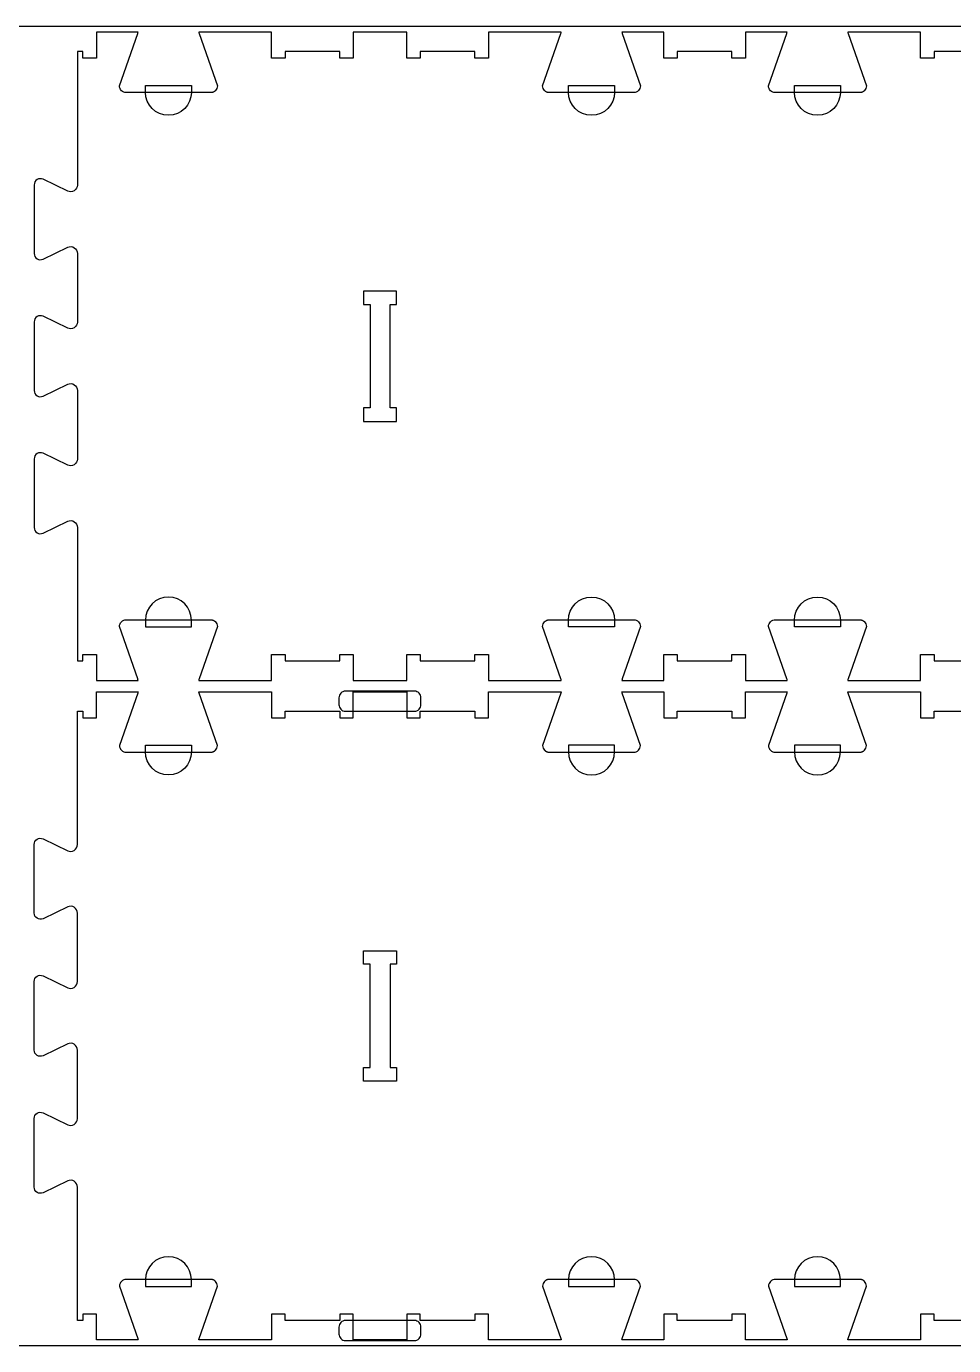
# Model space of a CAD drawing. Extents: x 2032 to 5216, y -10461 to -4867.
# Drawn here: x 2704 to 3561, y -6791 to -5571 of the extents above; entities that cross this region are included whole.
import ezdxf

# ---------------------------------------------------------------- set-up
doc = ezdxf.new("R2010")
doc.units = 0
for name, color, linetype in [('0_SHEET_SPRUCEPLY_2440X122', 1, 'CONTINUOUS'), ('3_ANYTOOL_CUTTHROUGH_INSID', 4, 'CONTINUOUS'), ('4_ANYTOOL_CUTTHROUGH_OUTSI', 5, 'CONTINUOUS'), ('5_ANYTOOL_HALF_MILL_9MM_IN', 3, 'CONTINUOUS')]:
    doc.layers.add(name, color=color, linetype=linetype)

msp = doc.modelspace()

# ---------------------------------------------------------------- linework, layer by layer
at = {"layer": '0_SHEET_SPRUCEPLY_2440X122'}
msp.add_lwpolyline([(2403.9, -5571.2), (2403.9, -6791.2), (4843.9, -6791.2), (4843.9, -5571.2)], close=True, dxfattribs=at)
at = {"layer": '3_ANYTOOL_CUTTHROUGH_INSID', "color": 4}
for points in [[(3016, -5936.5), (3046.3, -5936.5), (3046.3, -5924), (3040.3, -5924), (3040.3, -5828.5), (3046.3, -5828.5), (3046.3, -5816), (3015.8, -5816), (3015.8, -5828.5), (3021.8, -5828.5), (3021.8, -5924), (3015.8, -5924), (3015.8, -5936.5)], [(3016, -6426), (3046.3, -6426), (3046.3, -6438.5), (3040.3, -6438.5), (3040.3, -6534), (3046.3, -6534), (3046.3, -6546.5), (3015.8, -6546.5), (3015.8, -6534), (3021.8, -6534), (3021.8, -6438.5), (3015.8, -6438.5), (3015.8, -6426)]]:
    msp.add_lwpolyline(points, close=True, dxfattribs=at)
at = {"layer": '4_ANYTOOL_CUTTHROUGH_OUTSI', "color": 5}
for points in [[(3593.8, -5594.5), (3543.3, -5594.5), (3543.3, -5600.5), (3530.8, -5600.5), (3530.8, -5576.5), (3481, -5576.5), (3463.6, -5576.5), (3463.6, -5576.5, 0.061485), (3463.8, -5577.8), (3480.7, -5626.1), (3480.7, -5626.2), (3480.7, -5626.2), (3480.7, -5626.2, -0.198912), (3478.9, -5630.6), (3478.8, -5630.7), (3478.7, -5630.8), (3478.6, -5630.9), (3478.5, -5631), (3478.3, -5631.1), (3478.2, -5631.2), (3478.1, -5631.3), (3478, -5631.4), (3477.8, -5631.5), (3477.7, -5631.6), (3477.6, -5631.6), (3477.4, -5631.7), (3477.3, -5631.8), (3477.2, -5631.9), (3477, -5631.9), (3476.9, -5632), (3476.7, -5632), (3476.6, -5632.1), (3476.4, -5632.1), (3476.3, -5632.2), (3476.1, -5632.2), (3476, -5632.3), (3475.8, -5632.3), (3475.7, -5632.3), (3475.5, -5632.4), (3475.4, -5632.4), (3475.2, -5632.4), (3475.1, -5632.4), (3474.9, -5632.4), (3474.8, -5632.4), (3474.6, -5632.5), (3474.5, -5632.5), (3396.5, -5632.5, -0.414214), (3390.2, -5626.2), (3390.2, -5626.2), (3390.2, -5626.1), (3407.1, -5577.8), (3407.1, -5577.8, 0.061485), (3407.4, -5576.5), (3368.8, -5576.5), (3368.8, -5600.5), (3356.3, -5600.5), (3356.3, -5594.5), (3305.8, -5594.5), (3305.8, -5600.5), (3293.3, -5600.5), (3293.3, -5576.5), (3254.7, -5576.5), (3254.7, -5576.5, 0.061485), (3254.9, -5577.8), (3271.8, -5626.1), (3271.8, -5626.2), (3271.8, -5626.2), (3271.8, -5626.2, -0.414214), (3265.6, -5632.5), (3187.6, -5632.5), (3187.4, -5632.5), (3187.3, -5632.4), (3187.1, -5632.4), (3187, -5632.4), (3186.8, -5632.4), (3186.7, -5632.4), (3186.5, -5632.4), (3186.4, -5632.3), (3186.2, -5632.3), (3186.1, -5632.3), (3185.9, -5632.2), (3185.8, -5632.2), (3185.6, -5632.1), (3185.5, -5632.1), (3185.3, -5632), (3185.2, -5632), (3185, -5631.9), (3184.9, -5631.9), (3184.8, -5631.8), (3184.6, -5631.7), (3184.5, -5631.6), (3184.3, -5631.6), (3184.2, -5631.5), (3184.1, -5631.4), (3184, -5631.3), (3183.8, -5631.2), (3183.7, -5631.1), (3183.6, -5631), (3183.5, -5630.9), (3183.4, -5630.8), (3183.3, -5630.7), (3183.2, -5630.6, -0.198912), (3181.3, -5626.2), (3181.3, -5626.2), (3181.3, -5626.1), (3198.2, -5577.8), (3198.2, -5577.8, 0.061485), (3198.5, -5576.5), (3181, -5576.5), (3131.3, -5576.5), (3131.3, -5600.5), (3118.8, -5600.5), (3118.8, -5594.5), (3068.3, -5594.5), (3068.3, -5600.5), (3055.8, -5600.5), (3055.8, -5576.5), (3006.3, -5576.5), (3006.3, -5600.5), (2993.8, -5600.5), (2993.8, -5594.5), (2943.3, -5594.5), (2943.3, -5600.5), (2930.8, -5600.5), (2930.8, -5576.5), (2863.6, -5576.5), (2863.6, -5576.5, 0.061485), (2863.8, -5577.8), (2880.7, -5626.1), (2880.7, -5626.2), (2880.7, -5626.2), (2880.7, -5626.2, -0.198912), (2878.9, -5630.6), (2878.8, -5630.7), (2878.7, -5630.8), (2878.6, -5630.9), (2878.5, -5631), (2878.3, -5631.1), (2878.2, -5631.2), (2878.1, -5631.3), (2878, -5631.4), (2877.8, -5631.5), (2877.7, -5631.6), (2877.6, -5631.6), (2877.4, -5631.7), (2877.3, -5631.8), (2877.2, -5631.9), (2877, -5631.9), (2876.9, -5632), (2876.7, -5632), (2876.6, -5632.1), (2876.4, -5632.1), (2876.3, -5632.2), (2876.1, -5632.2), (2876, -5632.3), (2875.8, -5632.3), (2875.7, -5632.3), (2875.5, -5632.4), (2875.4, -5632.4), (2875.2, -5632.4), (2875.1, -5632.4), (2874.9, -5632.4), (2874.8, -5632.4), (2874.6, -5632.5), (2874.5, -5632.5), (2796.5, -5632.5, -0.414214), (2790.2, -5626.2), (2790.2, -5626.2), (2790.2, -5626.1), (2807.1, -5577.8), (2807.1, -5577.8, 0.061485), (2807.4, -5576.5), (2768.8, -5576.5), (2768.8, -5600.5), (2756.3, -5600.5), (2756.3, -5594.5), (2751.3, -5594.5), (2751.3, -5717.9), (2751.3, -5717.9, -0.551268), (2742.3, -5723.5), (2719.5, -5712.6, 0.551268), (2711.3, -5717.8), (2711.3, -5781.2, 0.551268), (2719.5, -5786.4), (2742.3, -5775.5, -0.551268), (2751.3, -5781.2), (2751.3, -5844.6, -0.551268), (2742.3, -5850.2), (2719.5, -5839.3, 0.551268), (2711.3, -5844.5), (2711.3, -5907.9, 0.551268), (2719.5, -5913.1), (2742.3, -5902.2, -0.551268), (2751.3, -5907.9), (2751.3, -5971.3, -0.551268), (2742.3, -5976.9), (2719.5, -5966, 0.551268), (2711.3, -5971.2), (2711.3, -6034.6, 0.551268), (2719.5, -6039.8), (2742.3, -6028.9, -0.551268), (2751.3, -6034.6), (2751.3, -6158), (2756.3, -6158), (2756.3, -6152), (2768.8, -6152), (2768.8, -6176), (2807.4, -6176), (2807.4, -6176, 0.061485), (2807.1, -6174.6), (2790.2, -6126.3), (2790.2, -6126.2), (2790.2, -6126.2), (2790.2, -6126.2, -0.414214), (2796.5, -6120), (2874.5, -6120), (2874.6, -6120), (2874.8, -6120), (2874.9, -6120), (2875.1, -6120), (2875.2, -6120), (2875.4, -6120), (2875.5, -6120), (2875.7, -6120.1), (2875.8, -6120.1), (2876, -6120.1), (2876.1, -6120.2), (2876.3, -6120.2), (2876.4, -6120.3), (2876.6, -6120.3), (2876.7, -6120.4), (2876.9, -6120.4), (2877, -6120.5), (2877.2, -6120.6), (2877.3, -6120.6), (2877.4, -6120.7), (2877.6, -6120.8), (2877.7, -6120.9), (2877.8, -6120.9), (2878, -6121), (2878.1, -6121.1), (2878.2, -6121.2), (2878.3, -6121.3), (2878.5, -6121.4), (2878.6, -6121.5), (2878.7, -6121.6), (2878.8, -6121.7), (2878.9, -6121.8, -0.198912), (2880.7, -6126.2), (2880.7, -6126.2), (2880.7, -6126.3), (2863.8, -6174.6), (2863.8, -6174.6, 0.061485), (2863.6, -6176), (2881, -6176), (2930.8, -6176), (2930.8, -6152), (2943.3, -6152), (2943.3, -6158), (2993.8, -6158), (2993.8, -6152), (3006.3, -6152), (3006.3, -6176), (3055.8, -6176), (3055.8, -6152), (3068.3, -6152), (3068.3, -6158), (3118.8, -6158), (3118.8, -6152), (3131.3, -6152), (3131.3, -6176), (3198.5, -6176), (3198.5, -6176, 0.061485), (3198.2, -6174.6), (3181.3, -6126.3), (3181.3, -6126.2), (3181.3, -6126.2), (3181.3, -6126.2, -0.198912), (3183.2, -6121.8), (3183.3, -6121.7), (3183.4, -6121.6), (3183.5, -6121.5), (3183.6, -6121.4), (3183.7, -6121.3), (3183.8, -6121.2), (3184, -6121.1), (3184.1, -6121), (3184.2, -6120.9), (3184.3, -6120.9), (3184.5, -6120.8), (3184.6, -6120.7), (3184.8, -6120.6), (3184.9, -6120.6), (3185, -6120.5), (3185.2, -6120.4), (3185.3, -6120.4), (3185.5, -6120.3), (3185.6, -6120.3), (3185.8, -6120.2), (3185.9, -6120.2), (3186.1, -6120.1), (3186.2, -6120.1), (3186.4, -6120.1), (3186.5, -6120), (3186.7, -6120), (3186.8, -6120), (3187, -6120), (3187.1, -6120), (3187.3, -6120), (3187.4, -6120), (3187.6, -6120), (3265.6, -6120, -0.414214), (3271.8, -6126.2), (3271.8, -6126.2), (3271.8, -6126.3), (3254.9, -6174.6), (3254.9, -6174.6, 0.061485), (3254.7, -6176), (3293.3, -6176), (3293.3, -6152), (3305.8, -6152), (3305.8, -6158), (3356.3, -6158), (3356.3, -6152), (3368.8, -6152), (3368.8, -6176), (3407.4, -6176), (3407.4, -6176, 0.061485), (3407.1, -6174.6), (3390.2, -6126.3), (3390.2, -6126.2), (3390.2, -6126.2), (3390.2, -6126.2, -0.414214), (3396.5, -6120), (3474.5, -6120), (3474.6, -6120), (3474.8, -6120), (3474.9, -6120), (3475.1, -6120), (3475.2, -6120), (3475.4, -6120), (3475.5, -6120), (3475.7, -6120.1), (3475.8, -6120.1), (3476, -6120.1), (3476.1, -6120.2), (3476.3, -6120.2), (3476.4, -6120.3), (3476.6, -6120.3), (3476.7, -6120.4), (3476.9, -6120.4), (3477, -6120.5), (3477.2, -6120.6), (3477.3, -6120.6), (3477.4, -6120.7), (3477.6, -6120.8), (3477.7, -6120.9), (3477.8, -6120.9), (3478, -6121), (3478.1, -6121.1), (3478.2, -6121.2), (3478.3, -6121.3), (3478.5, -6121.4), (3478.6, -6121.5), (3478.7, -6121.6), (3478.8, -6121.7), (3478.9, -6121.8, -0.198912), (3480.7, -6126.2), (3480.7, -6126.2), (3480.7, -6126.3), (3463.8, -6174.6), (3463.8, -6174.6, 0.061485), (3463.6, -6176), (3530.8, -6176), (3530.8, -6152), (3543.3, -6152), (3543.3, -6158), (3593.8, -6158)], [(3593.8, -6768), (3543.3, -6768), (3543.3, -6762), (3530.8, -6762), (3530.8, -6786), (3463.6, -6786), (3463.6, -6786, -0.061485), (3463.8, -6784.6), (3480.7, -6736.3), (3480.7, -6736.2), (3480.7, -6736.2), (3480.7, -6736.2, 0.198912), (3478.9, -6731.8), (3478.8, -6731.7), (3478.7, -6731.6), (3478.6, -6731.5), (3478.5, -6731.4), (3478.3, -6731.3), (3478.2, -6731.2), (3478.1, -6731.1), (3478, -6731), (3477.8, -6730.9), (3477.7, -6730.9), (3477.6, -6730.8), (3477.4, -6730.7), (3477.3, -6730.6), (3477.2, -6730.6), (3477, -6730.5), (3476.9, -6730.4), (3476.7, -6730.4), (3476.6, -6730.3), (3476.4, -6730.3), (3476.3, -6730.2), (3476.1, -6730.2), (3476, -6730.1), (3475.8, -6730.1), (3475.7, -6730.1), (3475.5, -6730), (3475.4, -6730), (3475.2, -6730), (3475.1, -6730), (3474.9, -6730), (3474.8, -6730), (3474.6, -6730), (3474.5, -6730), (3396.5, -6730, 0.414214), (3390.2, -6736.2), (3390.2, -6736.2), (3390.2, -6736.3), (3407.1, -6784.6), (3407.1, -6784.6, -0.061485), (3407.4, -6786), (3368.8, -6786), (3368.8, -6762), (3356.3, -6762), (3356.3, -6768), (3305.8, -6768), (3305.8, -6762), (3293.3, -6762), (3293.3, -6786), (3254.7, -6786), (3254.7, -6786, -0.061485), (3254.9, -6784.6), (3271.8, -6736.3), (3271.8, -6736.2), (3271.8, -6736.2), (3271.8, -6736.2, 0.414214), (3265.6, -6730), (3187.6, -6730), (3187.4, -6730), (3187.3, -6730), (3187.1, -6730), (3187, -6730), (3186.8, -6730), (3186.7, -6730), (3186.5, -6730), (3186.4, -6730.1), (3186.2, -6730.1), (3186.1, -6730.1), (3185.9, -6730.2), (3185.8, -6730.2), (3185.6, -6730.3), (3185.5, -6730.3), (3185.3, -6730.4), (3185.2, -6730.4), (3185, -6730.5), (3184.9, -6730.6), (3184.8, -6730.6), (3184.6, -6730.7), (3184.5, -6730.8), (3184.3, -6730.9), (3184.2, -6730.9), (3184.1, -6731), (3184, -6731.1), (3183.8, -6731.2), (3183.7, -6731.3), (3183.6, -6731.4), (3183.5, -6731.5), (3183.4, -6731.6), (3183.3, -6731.7), (3183.2, -6731.8, 0.198912), (3181.3, -6736.2), (3181.3, -6736.2), (3181.3, -6736.3), (3198.2, -6784.6), (3198.2, -6784.6, -0.061485), (3198.5, -6786), (3181, -6786), (3131.3, -6786), (3131.3, -6762), (3118.8, -6762), (3118.8, -6768), (3068.3, -6768), (3068.3, -6762), (3055.8, -6762), (3055.8, -6786), (3006.3, -6786), (3006.3, -6762), (2993.8, -6762), (2993.8, -6768), (2943.3, -6768), (2943.3, -6762), (2930.8, -6762), (2930.8, -6786), (2863.6, -6786), (2863.6, -6786, -0.061485), (2863.8, -6784.6), (2880.7, -6736.3), (2880.7, -6736.2), (2880.7, -6736.2), (2880.7, -6736.2, 0.198912), (2878.9, -6731.8), (2878.8, -6731.7), (2878.7, -6731.6), (2878.6, -6731.5), (2878.5, -6731.4), (2878.3, -6731.3), (2878.2, -6731.2), (2878.1, -6731.1), (2878, -6731), (2877.8, -6730.9), (2877.7, -6730.9), (2877.6, -6730.8), (2877.4, -6730.7), (2877.3, -6730.6), (2877.2, -6730.6), (2877, -6730.5), (2876.9, -6730.4), (2876.7, -6730.4), (2876.6, -6730.3), (2876.4, -6730.3), (2876.3, -6730.2), (2876.1, -6730.2), (2876, -6730.1), (2875.8, -6730.1), (2875.7, -6730.1), (2875.5, -6730), (2875.4, -6730), (2875.2, -6730), (2875.1, -6730), (2874.9, -6730), (2874.8, -6730), (2874.6, -6730), (2874.5, -6730), (2796.5, -6730, 0.414214), (2790.2, -6736.2), (2790.2, -6736.2), (2790.2, -6736.3), (2807.1, -6784.6), (2807.1, -6784.6, -0.061485), (2807.4, -6786), (2768.8, -6786), (2768.8, -6762), (2756.3, -6762), (2756.3, -6768), (2751.3, -6768), (2751.3, -6644.6), (2751.3, -6644.6, 0.551268), (2742.3, -6638.9), (2719.5, -6649.8, -0.551268), (2711.3, -6644.6), (2711.3, -6581.2, -0.551268), (2719.5, -6576), (2742.3, -6586.9, 0.551268), (2751.3, -6581.3), (2751.3, -6517.9, 0.551268), (2742.3, -6512.2), (2719.5, -6523.1, -0.551268), (2711.3, -6517.9), (2711.3, -6454.5, -0.551268), (2719.5, -6449.3), (2742.3, -6460.2, 0.551268), (2751.3, -6454.6), (2751.3, -6391.2, 0.551268), (2742.3, -6385.5), (2719.5, -6396.4, -0.551268), (2711.3, -6391.2), (2711.3, -6327.8, -0.551268), (2719.5, -6322.6), (2742.3, -6333.5, 0.551268), (2751.3, -6327.9), (2751.3, -6204.5), (2756.3, -6204.5), (2756.3, -6210.5), (2768.8, -6210.5), (2768.8, -6186.5), (2807.4, -6186.5), (2807.4, -6186.5, -0.061485), (2807.1, -6187.8), (2790.2, -6236.1), (2790.2, -6236.2), (2790.2, -6236.2), (2790.2, -6236.2, 0.414214), (2796.5, -6242.5), (2874.5, -6242.5), (2874.6, -6242.5), (2874.8, -6242.4), (2874.9, -6242.4), (2875.1, -6242.4), (2875.2, -6242.4), (2875.4, -6242.4), (2875.5, -6242.4), (2875.7, -6242.3), (2875.8, -6242.3), (2876, -6242.3), (2876.1, -6242.2), (2876.3, -6242.2), (2876.4, -6242.1), (2876.6, -6242.1), (2876.7, -6242), (2876.9, -6242), (2877, -6241.9), (2877.2, -6241.9), (2877.3, -6241.8), (2877.4, -6241.7), (2877.6, -6241.6), (2877.7, -6241.6), (2877.8, -6241.5), (2878, -6241.4), (2878.1, -6241.3), (2878.2, -6241.2), (2878.3, -6241.1), (2878.5, -6241), (2878.6, -6240.9), (2878.7, -6240.8), (2878.8, -6240.7), (2878.9, -6240.6, 0.198912), (2880.7, -6236.2), (2880.7, -6236.2), (2880.7, -6236.1), (2863.8, -6187.8), (2863.8, -6187.8, -0.061485), (2863.6, -6186.5), (2881, -6186.5), (2930.8, -6186.5), (2930.8, -6210.5), (2943.3, -6210.5), (2943.3, -6204.5), (2993.8, -6204.5), (2993.8, -6210.5), (3006.3, -6210.5), (3006.3, -6186.5), (3055.8, -6186.5), (3055.8, -6210.5), (3068.3, -6210.5), (3068.3, -6204.5), (3118.8, -6204.5), (3118.8, -6210.5), (3131.3, -6210.5), (3131.3, -6186.5), (3198.5, -6186.5), (3198.5, -6186.5, -0.061485), (3198.2, -6187.8), (3181.3, -6236.1), (3181.3, -6236.2), (3181.3, -6236.2), (3181.3, -6236.2, 0.198912), (3183.2, -6240.6), (3183.3, -6240.7), (3183.4, -6240.8), (3183.5, -6240.9), (3183.6, -6241), (3183.7, -6241.1), (3183.8, -6241.2), (3184, -6241.3), (3184.1, -6241.4), (3184.2, -6241.5), (3184.3, -6241.6), (3184.5, -6241.6), (3184.6, -6241.7), (3184.8, -6241.8), (3184.9, -6241.9), (3185, -6241.9), (3185.2, -6242), (3185.3, -6242), (3185.5, -6242.1), (3185.6, -6242.1), (3185.8, -6242.2), (3185.9, -6242.2), (3186.1, -6242.3), (3186.2, -6242.3), (3186.4, -6242.3), (3186.5, -6242.4), (3186.7, -6242.4), (3186.8, -6242.4), (3187, -6242.4), (3187.1, -6242.4), (3187.3, -6242.4), (3187.4, -6242.5), (3187.6, -6242.5), (3265.6, -6242.5, 0.414214), (3271.8, -6236.2), (3271.8, -6236.2), (3271.8, -6236.1), (3254.9, -6187.8), (3254.9, -6187.8, -0.061485), (3254.7, -6186.5), (3293.3, -6186.5), (3293.3, -6210.5), (3305.8, -6210.5), (3305.8, -6204.5), (3356.3, -6204.5), (3356.3, -6210.5), (3368.8, -6210.5), (3368.8, -6186.5), (3407.4, -6186.5), (3407.4, -6186.5, -0.061485), (3407.1, -6187.8), (3390.2, -6236.1), (3390.2, -6236.2), (3390.2, -6236.2), (3390.2, -6236.2, 0.414214), (3396.5, -6242.5), (3474.5, -6242.5), (3474.6, -6242.5), (3474.8, -6242.4), (3474.9, -6242.4), (3475.1, -6242.4), (3475.2, -6242.4), (3475.4, -6242.4), (3475.5, -6242.4), (3475.7, -6242.3), (3475.8, -6242.3), (3476, -6242.3), (3476.1, -6242.2), (3476.3, -6242.2), (3476.4, -6242.1), (3476.6, -6242.1), (3476.7, -6242), (3476.9, -6242), (3477, -6241.9), (3477.2, -6241.9), (3477.3, -6241.8), (3477.4, -6241.7), (3477.6, -6241.6), (3477.7, -6241.6), (3477.8, -6241.5), (3478, -6241.4), (3478.1, -6241.3), (3478.2, -6241.2), (3478.3, -6241.1), (3478.5, -6241), (3478.6, -6240.9), (3478.7, -6240.8), (3478.8, -6240.7), (3478.9, -6240.6, 0.198912), (3480.7, -6236.2), (3480.7, -6236.2), (3480.7, -6236.1), (3463.8, -6187.8), (3463.8, -6187.8, -0.061485), (3463.6, -6186.5), (3530.8, -6186.5), (3530.8, -6210.5), (3543.3, -6210.5), (3543.3, -6204.5), (3593.8, -6204.5)]]:
    msp.add_lwpolyline(points, format="xyb", dxfattribs=at)
at = {"layer": '5_ANYTOOL_HALF_MILL_9MM_IN', "color": 3}
for points in [[(2856.7, -5632.2, -1), (2814.2, -5632.2), (2814.2, -5632), (2814.2, -5626), (2856.7, -5626), (2856.7, -5632), (2856.7, -5632.2)], [(3247.8, -5632.2, -1), (3205.3, -5632.2), (3205.3, -5632), (3205.3, -5626), (3247.8, -5626), (3247.8, -5632), (3247.8, -5632.2)], [(3456.7, -5632.2, -1), (3414.2, -5632.2), (3414.2, -5632), (3414.2, -5626), (3456.7, -5626), (3456.7, -5632), (3456.7, -5632.2)], [(2856.7, -6120.2, 1), (2814.2, -6120.2), (2814.2, -6120.5), (2814.2, -6126.5), (2856.7, -6126.5), (2856.7, -6120.5), (2856.7, -6120.2)], [(3205.3, -6120.2, -1), (3247.8, -6120.2), (3247.8, -6120.5), (3247.8, -6126.5), (3205.3, -6126.5), (3205.3, -6120.5), (3205.3, -6120.2)], [(3414.2, -6120.2, -1), (3456.7, -6120.2), (3456.7, -6120.5), (3456.7, -6126.5), (3414.2, -6126.5), (3414.2, -6120.5), (3414.2, -6120.2)], [(2999.1, -6186, 0.414214), (2993.1, -6192), (2993.1, -6198.5, 0.414214), (2999.1, -6204.5), (3062.9, -6204.5, 0.414214), (3068.9, -6198.5), (3068.9, -6192, 0.414214), (3062.9, -6186)], [(2856.7, -6242.2, -1), (2814.2, -6242.2), (2814.2, -6242), (2814.2, -6236), (2856.7, -6236), (2856.7, -6242), (2856.7, -6242.2)], [(3205.3, -6242.2, 1), (3247.8, -6242.2), (3247.8, -6242), (3247.8, -6236), (3205.3, -6236), (3205.3, -6242), (3205.3, -6242.2)], [(3414.2, -6242.2, 1), (3456.7, -6242.2), (3456.7, -6242), (3456.7, -6236), (3414.2, -6236), (3414.2, -6242), (3414.2, -6242.2)], [(2856.7, -6730.2, 1), (2814.2, -6730.2), (2814.2, -6730.5), (2814.2, -6736.5), (2856.7, -6736.5), (2856.7, -6730.5), (2856.7, -6730.2)], [(3247.8, -6730.2, 1), (3205.3, -6730.2), (3205.3, -6730.5), (3205.3, -6736.5), (3247.8, -6736.5), (3247.8, -6730.5), (3247.8, -6730.2)], [(3456.7, -6730.2, 1), (3414.2, -6730.2), (3414.2, -6730.5), (3414.2, -6736.5), (3456.7, -6736.5), (3456.7, -6730.5), (3456.7, -6730.2)], [(2999.1, -6768, 0.414214), (2993.1, -6774), (2993.1, -6780.5, 0.414214), (2999.1, -6786.5), (3062.9, -6786.5, 0.414214), (3068.9, -6780.5), (3068.9, -6774, 0.414214), (3062.9, -6768)]]:
    msp.add_lwpolyline(points, format="xyb", close=True, dxfattribs=at)

doc.saveas('drawing.dxf')
